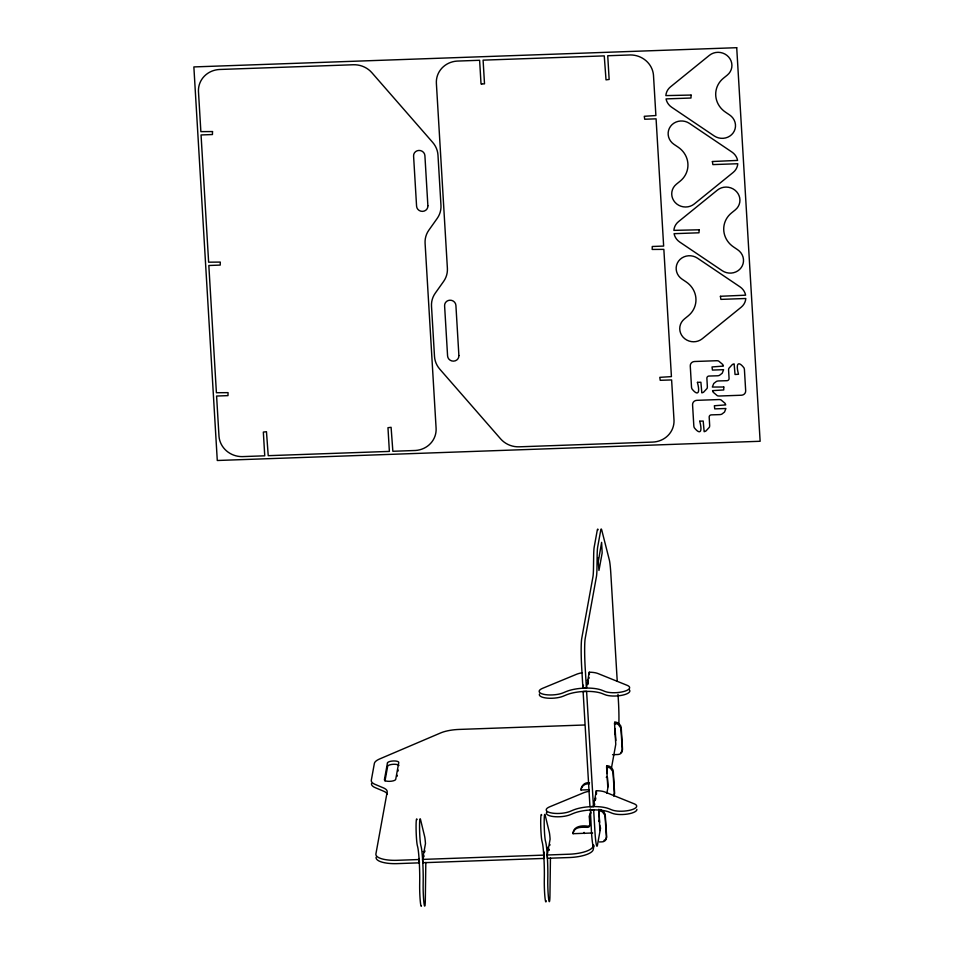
<?xml version="1.0" encoding="UTF-8"?>
<svg xmlns="http://www.w3.org/2000/svg" width="954" height="954" viewBox="0 0 954 954"><rect width="100%" height="100%" fill="white"/><g stroke="black" fill="none" stroke-linecap="round" stroke-linejoin="round"><path stroke-width="1.43" d="M425.818 862.428L425.317 900.111A13.618 0.99 88 0 1 424.089 903.903A13.618 0.99 88 0 1 423.147 885.038L423.194 880.816A22.693 1.646 88 0 0 421.179 846.866L420.774 845.184A13.618 0.99 88 0 1 419.557 827.833A13.618 0.99 88 0 1 420.523 819.51L424.673 836.67A13.618 0.99 88 0 1 425.472 843.574L422.598 859.411L422.789 862.726L543.935 858.421L544.281 852.149M550.446 858.016L549.945 895.687A13.618 0.99 88 0 1 548.717 899.491A13.618 0.99 88 0 1 547.775 880.625L547.834 876.404A22.693 1.646 88 0 0 545.807 842.454L545.402 840.772A13.618 0.99 88 0 1 544.185 823.421A13.618 0.99 88 0 1 545.151 815.098L549.301 832.258A13.618 0.99 88 0 1 550.1 839.162L547.226 854.999L547.429 858.302L570.039 857.503A22.693 7.131 -3.4 0 0 593.185 849.764L593.805 846.377M607.197 776.806L606.255 777.271M384.987 780.956L387.658 766.265A5.676 1.777 -3.4 0 1 393.12 764.297A5.676 1.777 -3.4 0 1 398.927 765.537M397.055 776.353L397.246 775.304M398.009 771.106L398.2 770.057M376.103 857.229A22.693 7.131 -3.4 0 0 396.697 863.644L419.307 862.845L419.295 858.54M419.307 862.845L419.486 861.856M422.789 862.726L422.968 861.736M423.874 856.787L424.053 855.798M424.768 851.839L424.947 850.849M597.669 558.758L597.86 557.708M548.729 850.3L549.039 849.394M549.766 845.435L549.945 844.445M581.928 672.82A13.618 4.281 -3.4 0 0 576.526 674.287L542.504 688.359A13.618 4.281 -3.4 0 0 543.792 694.333A13.618 4.281 -3.4 0 0 562.967 692.902L566.294 691.531A22.693 7.131 -3.4 0 1 602.01 690.267L604.872 691.423A13.618 4.281 -3.4 0 0 623.785 691.507A13.618 4.281 -3.4 0 0 627.267 685.366L597.955 673.536A13.618 4.281 -3.4 0 0 589.274 672.212L586.4 688.049L582.918 688.18L583.454 685.21M587.855 684.435L588.213 682.456M588.94 678.497L589.119 677.507M592.637 832.997L573.092 833.689L573.271 832.305M589.333 789.721L581.022 790.007C581.022 785.595 585.076 781.946 589.524 782.733M593.948 845.339A22.693 1.646 88 0 1 591.444 831.494L590.347 809.004M593.46 806.547L586.603 691.364L583.109 691.495L589.966 806.679L593.46 806.547L596.333 790.723A13.618 4.281 -3.4 0 1 605.003 792.035L634.315 803.864A13.618 4.281 -3.4 0 1 630.832 810.006A13.618 4.281 -3.4 0 1 611.931 809.922L609.057 808.765A22.693 7.131 -3.4 0 0 573.354 810.029L570.027 811.413A13.618 4.281 -3.4 0 1 550.84 812.844A13.618 4.281 -3.4 0 1 549.564 806.869L583.586 792.798A13.618 4.281 -3.4 0 1 588.976 791.319M594.545 804.914L594.736 803.924M595.451 799.977L595.809 797.997M590.168 809.994L593.65 809.863L594.926 831.375A22.693 1.646 88 0 0 597.431 845.22L599.899 831.661L598.838 809.266M606.863 793.299L607.841 787.98L606.565 766.706C607.877 763.749 613.66 768.697 613.315 771.607L614.567 792.524A4.543 4.293 10.3 0 1 613.971 794.992M611.419 768.256L615.771 744.311L614.507 723.025C615.819 720.067 621.591 725.028 621.257 727.938L622.497 748.854A4.543 4.293 10.3 0 1 620.672 752.611M593.305 844.755L592.994 846.46A22.693 7.131 -3.4 0 1 569.848 854.188L547.226 854.999M600.579 827.893L600.102 830.552L599.78 825.174M589.381 815.968L590.92 811.89M573.366 832.27C575.19 826.188 582.894 827.368 587.676 827.321A2.266 2.147 10.3 0 0 589.822 825.103L589.345 816.958L590.729 812.999M583.848 833.176L584.087 832.377M615.199 732.732L614.936 733.876M599.327 820.082L598.695 821.167M594.831 798.701L594.974 800.036M587.926 683.529L587.867 680.19L587.211 680.214M548.049 847.033L548.848 850.348M614.507 723.025L618.264 724.42L620.899 728.069L622.294 749.963M584.039 725.016L459.208 729.428A22.693 7.131 -3.4 0 0 440.593 732.958L379.68 758.943A22.693 7.131 -3.4 0 0 374.373 763.415L371.321 780.205A22.693 7.131 -3.4 0 0 375.065 784.367L383.413 787.885A22.693 7.131 -3.4 0 1 387.157 792.035L375.912 853.913A22.693 7.131 -3.4 0 0 396.494 860.329L419.116 859.53M612.54 754.709L618.037 754.507A4.543 4.293 10.3 0 0 622.306 750.047M606.565 766.706L610.322 768.101L612.969 771.738L614.364 793.633M598.635 810.375L602.391 811.771L605.027 815.408L606.422 837.314M599.41 841.953L602.165 841.857A4.543 4.293 10.3 0 0 606.434 837.397M423.087 851.528L424.053 852.113M422.598 859.411L543.744 855.118M589.322 783.842C585.434 783.222 581.284 785.953 581.022 790.007M583.86 833.236L584.492 833.486M600.328 809.552L603.536 811.449L605.23 814.299L606.625 836.205A4.543 4.293 10.3 0 1 605.48 839.377M617.226 681.049L610.87 574.284A22.693 1.646 88 0 0 609.332 559.962L601.771 530.174A22.693 1.646 88 0 0 600.734 530.185L597.681 546.976A22.693 1.646 88 0 0 597.144 555.598L596.966 568.035A22.693 1.646 88 0 1 596.429 576.657L585.184 638.536A22.693 1.646 88 0 0 585.124 666.548L586.4 688.049M618.013 694.345L618.43 701.178A22.693 1.646 88 0 1 618.848 724.289M614.71 721.916L614.865 724.551M615.103 728.51L615.819 740.519M606.768 765.597L607.245 773.503M607.483 777.474L608.032 786.871M598.909 810.59L599.625 822.491M589.274 672.212L589.405 674.43M596.333 790.723L596.524 794.038M582.918 688.18L581.642 666.667A22.693 1.646 88 0 1 581.702 638.655L592.947 576.776A22.693 1.646 88 0 0 593.483 568.167L593.662 555.717A22.693 1.646 88 0 1 594.199 547.107L597.24 530.317A22.693 1.646 88 0 1 598.146 529.804M589.548 815.849L590.025 823.994A2.266 2.147 10.3 0 1 587.879 826.212C582.262 825.234 573.02 826.057 573.092 833.689M604.8 839.961A4.543 4.293 10.3 0 1 604.013 840.391M614.364 793.728A4.543 4.293 10.3 0 1 613.768 796.101M417.041 819.641A13.618 0.99 88 0 0 416.075 827.965A13.618 0.99 88 0 0 417.292 845.316L417.697 846.985A22.693 1.646 88 0 1 419.712 880.947L419.665 885.157A13.618 0.99 88 0 0 420.201 900.278A13.618 0.99 88 0 0 421.418 906.038M371.523 783.52A22.693 7.131 -3.4 0 0 375.256 787.67L383.603 791.188A22.693 7.131 -3.4 0 1 387.264 794.217M546.213 900.791A13.618 0.99 88 0 1 544.925 896.987A13.618 0.99 88 0 1 544.293 880.745L544.352 876.523A22.693 1.646 88 0 0 542.325 842.573L541.92 840.891A13.618 0.99 88 0 1 540.703 823.54A13.618 0.99 88 0 1 541.669 815.229M547.179 811.699A13.618 4.281 -3.4 0 0 553.117 816.517A13.618 4.281 -3.4 0 0 570.218 814.716L573.545 813.345A22.693 7.131 -3.4 0 1 609.26 812.081L612.122 813.237A13.618 4.281 -3.4 0 0 627.517 814.048A13.618 4.281 -3.4 0 0 636.914 809.374M629.521 690.028A13.618 4.281 -3.4 0 1 621.746 695.323A13.618 4.281 -3.4 0 1 605.074 694.727L602.201 693.57A22.693 7.131 -3.4 0 0 566.497 694.834L563.17 696.217A13.618 4.281 -3.4 0 1 547.274 698.137A13.618 4.281 -3.4 0 1 539.475 694.071M598.277 561.751L598.957 570.456L602.165 552.962L601.616 542.349L598.277 561.751M212.515 131.58L212.444 134.538L201.055 134.955L208.628 262.183L220.291 262.088L220.219 265.081L208.831 265.498L216.403 392.726L228.054 392.643L227.982 395.624L216.594 396.041L219.015 436.586A22.693 21.477 10.3 0 0 242.125 456.62L264.747 455.809L263.34 432.079L266.464 431.709L268.229 455.678L389.375 451.409L387.968 427.714L391.092 427.309L392.857 451.278L415.479 450.479A22.693 21.477 10.3 0 0 436.097 428.203L425.09 243.246A22.693 21.477 10.3 0 1 428.847 230.176L437.206 218.394A22.693 21.477 10.3 0 0 440.963 205.325L437.981 155.144A22.693 21.477 10.3 0 0 432.687 142.396L371.881 72.707A22.693 21.477 10.3 0 0 353.266 64.753L219.814 69.475A22.693 21.477 10.3 0 0 198.444 91.095L200.865 131.64L212.515 131.545M481.698 83.952L481.031 83.976L479.612 60.281L457.002 61.092A22.693 21.477 10.3 0 0 436.383 83.356L447.39 268.324A22.693 21.477 10.3 0 1 443.634 281.382L435.262 293.176A22.693 21.477 10.3 0 0 431.506 306.234L434.499 356.426A22.693 21.477 10.3 0 0 439.794 369.162L500.6 438.852A22.693 21.477 10.3 0 0 519.214 446.818L652.667 442.084A22.693 21.477 10.3 0 0 674.025 420.464L671.616 379.93L660.228 380.312L659.798 377.343L671.425 376.615L663.853 249.376L652.19 249.447L652.262 246.49L663.65 246.072L656.078 118.833L644.725 119.238L644.272 116.293L655.887 115.529L653.466 74.984A22.693 21.477 10.3 0 0 630.344 54.95L607.734 55.749L609.141 79.456L606.017 79.862L604.252 55.881L483.094 60.15L484.513 83.857L481.698 83.952M691.101 95.054L665.856 95.603A13.618 12.891 10.3 0 1 670.471 86.886L709.394 55.332A13.618 12.891 10.3 0 1 728.57 56.918A13.618 12.891 10.3 0 1 727.27 75.116L723.454 78.204A22.693 21.477 10.3 0 0 725.481 112.155L729.643 114.969A13.618 12.891 10.3 0 1 733.101 132.988A13.618 12.891 10.3 0 1 714.188 135.921L671.688 107.253A13.618 12.891 10.3 0 1 666.047 98.906L690.97 98.023L691.09 95.15M699.127 229.819L698.996 232.788L674.073 233.682A13.618 12.891 10.3 0 0 679.701 242.03L722.214 270.697A13.618 12.891 10.3 0 0 741.115 267.752A13.618 12.891 10.3 0 0 737.657 249.733L733.495 246.919A22.693 21.477 10.3 0 1 731.479 212.969L735.284 209.88A13.618 12.891 10.3 0 0 736.595 191.694A13.618 12.891 10.3 0 0 717.408 190.096L678.497 221.65A13.618 12.891 10.3 0 0 673.87 230.367L699.127 229.795M712.376 161.572L712.865 164.601L737.788 163.73A13.618 12.891 10.3 0 1 733.173 172.435L694.25 203.989A13.618 12.891 10.3 0 1 675.074 202.403A13.618 12.891 10.3 0 1 676.374 184.205L680.19 181.117A22.693 21.477 10.3 0 0 678.163 147.166L674.001 144.364A13.618 12.891 10.3 0 1 670.543 126.333A13.618 12.891 10.3 0 1 689.456 123.4L731.956 152.068A13.618 12.891 10.3 0 1 737.597 160.415L712.399 161.512M697.434 382.399L697.434 382.459C700.57 394.229 697.195 395.624 692.02 388.958A5.927 5.605 10.3 0 1 691.507 386.978L690.267 365.978A4.543 4.293 10.3 0 1 694.536 361.506L716.502 360.731A5.927 5.605 10.3 0 1 718.624 361.029L722.691 364.44A8.765 8.288 10.3 0 1 723.394 366.097L712.03 366.944L712.435 370.069L723.609 369.687L722.214 373.229L719.471 375.339A5.927 5.605 10.3 0 1 717.396 375.793L709.013 376.043A2.266 2.147 10.3 0 0 706.878 378.261L707.343 386.418A5.927 5.605 10.3 0 1 707.081 388.421L703.563 392.225A8.765 8.288 10.3 0 1 701.834 392.857L700.892 382.244L697.446 382.339M699.747 421.215L699.747 421.274C702.883 433.044 699.509 434.44 694.333 427.774A5.927 5.605 10.3 0 1 693.82 425.794L692.568 404.794A4.543 4.293 10.3 0 1 696.837 400.334L718.815 399.559A5.927 5.605 10.3 0 1 720.926 399.845L725.004 403.268A8.765 8.288 10.3 0 1 725.708 404.913L714.367 405.748L714.737 408.884L725.911 408.503L724.527 412.045L721.784 414.167A5.927 5.605 10.3 0 1 719.71 414.608L711.326 414.871A2.266 2.147 10.3 0 0 709.18 417.089L709.657 425.234A5.927 5.605 10.3 0 1 709.382 427.249L705.877 431.041A8.765 8.288 10.3 0 1 704.147 431.685L703.193 421.036L699.747 421.191M720.401 296.336L720.89 299.377L745.813 298.495A13.618 12.891 10.3 0 1 741.198 307.2L702.275 338.753A13.618 12.891 10.3 0 1 683.088 337.167A13.618 12.891 10.3 0 1 684.4 318.97L688.204 315.881A22.693 21.477 10.3 0 0 686.188 281.931L682.027 279.128A13.618 12.891 10.3 0 1 678.568 261.098A13.618 12.891 10.3 0 1 697.469 258.164L739.982 286.832A13.618 12.891 10.3 0 1 745.611 295.18L720.413 296.277M723.776 387.002L723.74 389.947L712.555 390.639A8.765 8.288 10.3 0 0 713.258 392.297L717.325 395.707A5.927 5.605 10.3 0 0 719.447 396.005L741.413 395.23A4.543 4.293 10.3 0 0 745.682 390.77L744.43 369.758A5.927 5.605 10.3 0 0 743.917 367.779C738.754 361.113 735.367 362.508 738.515 374.278L735.045 374.493L734.115 363.879A8.765 8.288 10.3 0 0 732.374 364.511L728.868 368.316A5.927 5.605 10.3 0 0 728.594 370.319L729.071 378.476A2.266 2.147 10.3 0 1 726.924 380.694L718.541 380.944A5.927 5.605 10.3 0 0 716.466 381.397L713.735 383.508L712.34 387.05L723.776 387.002M387.455 762.95L384.402 779.74A5.676 1.777 -3.4 0 0 389.733 781.338A5.676 1.777 -3.4 0 0 395.719 779.346L398.76 762.556A5.676 1.777 -3.4 0 0 393.442 760.958A5.676 1.777 -3.4 0 0 387.455 762.95M736.715 47.7L193.865 66.923L217.285 460.496L760.135 441.273L736.715 47.7M458.886 355.556L455.905 305.375A5.676 5.366 10.3 0 0 449.93 300.2A5.676 5.366 10.3 0 0 444.6 305.769L447.581 355.961A5.676 5.366 10.3 0 0 453.555 361.137A5.676 5.366 10.3 0 0 458.886 355.556M427.881 205.79L424.9 155.609A5.676 5.366 10.3 0 0 418.925 150.434A5.676 5.366 10.3 0 0 413.583 156.003L416.576 206.195A5.676 5.366 10.3 0 0 422.55 211.371A5.676 5.366 10.3 0 0 427.881 205.79"/></g></svg>
